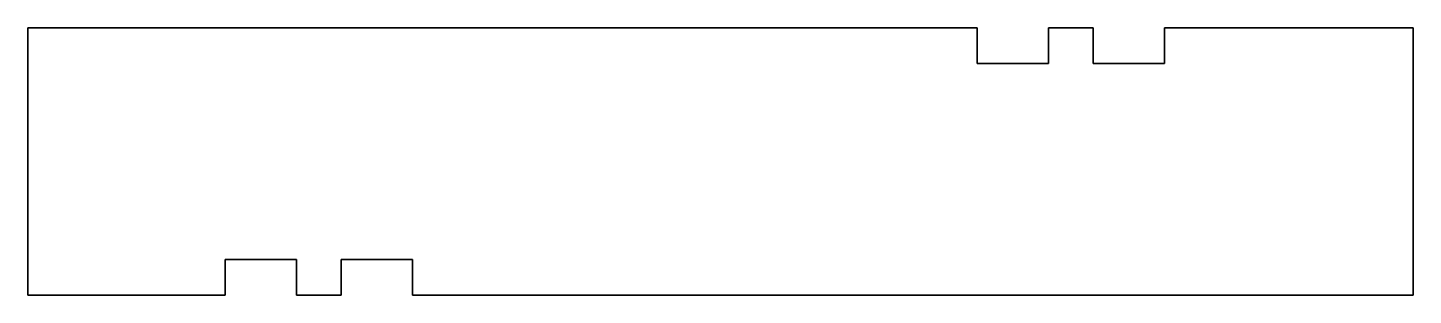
# Model space of a CAD drawing. Header units: millimetres. Extents: x -30 to 125, y 0 to 30.
import ezdxf

# ---------------------------------------------------------------- set-up
doc = ezdxf.new("R2010")
doc.units = ezdxf.units.MM
doc.layers.get('0').update_dxf_attribs({"linetype": 'CONTINUOUS'})

msp = doc.modelspace()

# ---------------------------------------------------------------- linework, layer by layer
for points in [[(12.67, 4), (12.67, 0), (124.89, 0), (124.89, 30), (97, 30), (97, 26), (89, 26), (89, 30), (84, 30), (84, 26), (76, 26), (76, 30), (-30.46, 30), (-30.46, 0), (-8.33, 0), (-8.33, 4), (-0.33, 4), (-0.33, 0), (4.67, 0), (4.67, 4)], [(4.67, 4), (4.67, 0), (-0.33, 0), (-0.33, 4), (-8.33, 4), (-8.33, 0), (-30.46, 0), (-30.46, 30), (76, 30), (76, 26), (84, 26), (84, 30), (89, 30), (89, 26), (97, 26), (97, 30), (124.89, 30), (124.89, 0), (12.67, 0), (12.67, 4)]]:
    msp.add_lwpolyline(points, close=True)

doc.saveas('drawing.dxf')
